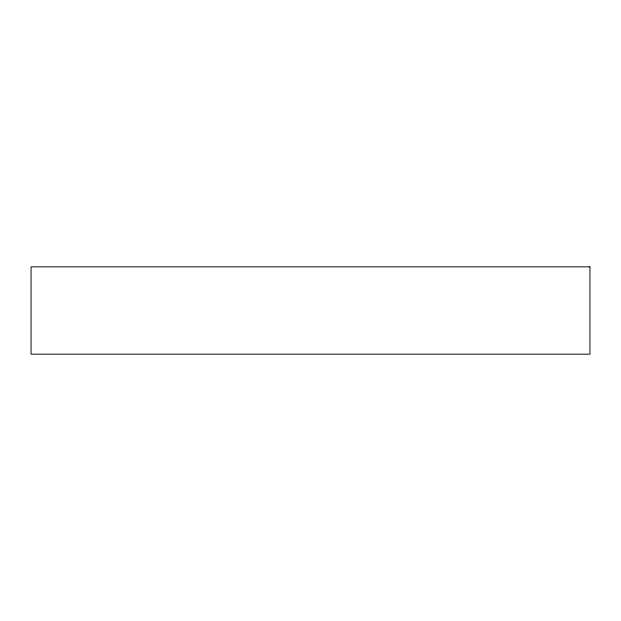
<?xml version="1.0" encoding="UTF-8"?>
<svg xmlns="http://www.w3.org/2000/svg" width="621" height="621" viewBox="0 0 621 621"><rect width="100%" height="100%" fill="white"/><g stroke="black" fill="none" stroke-linecap="round" stroke-linejoin="round"><path stroke-width="0.93" d="M589.95 266.836L31.05 266.836L31.05 354.164L589.95 354.164L589.95 266.836"/></g></svg>
